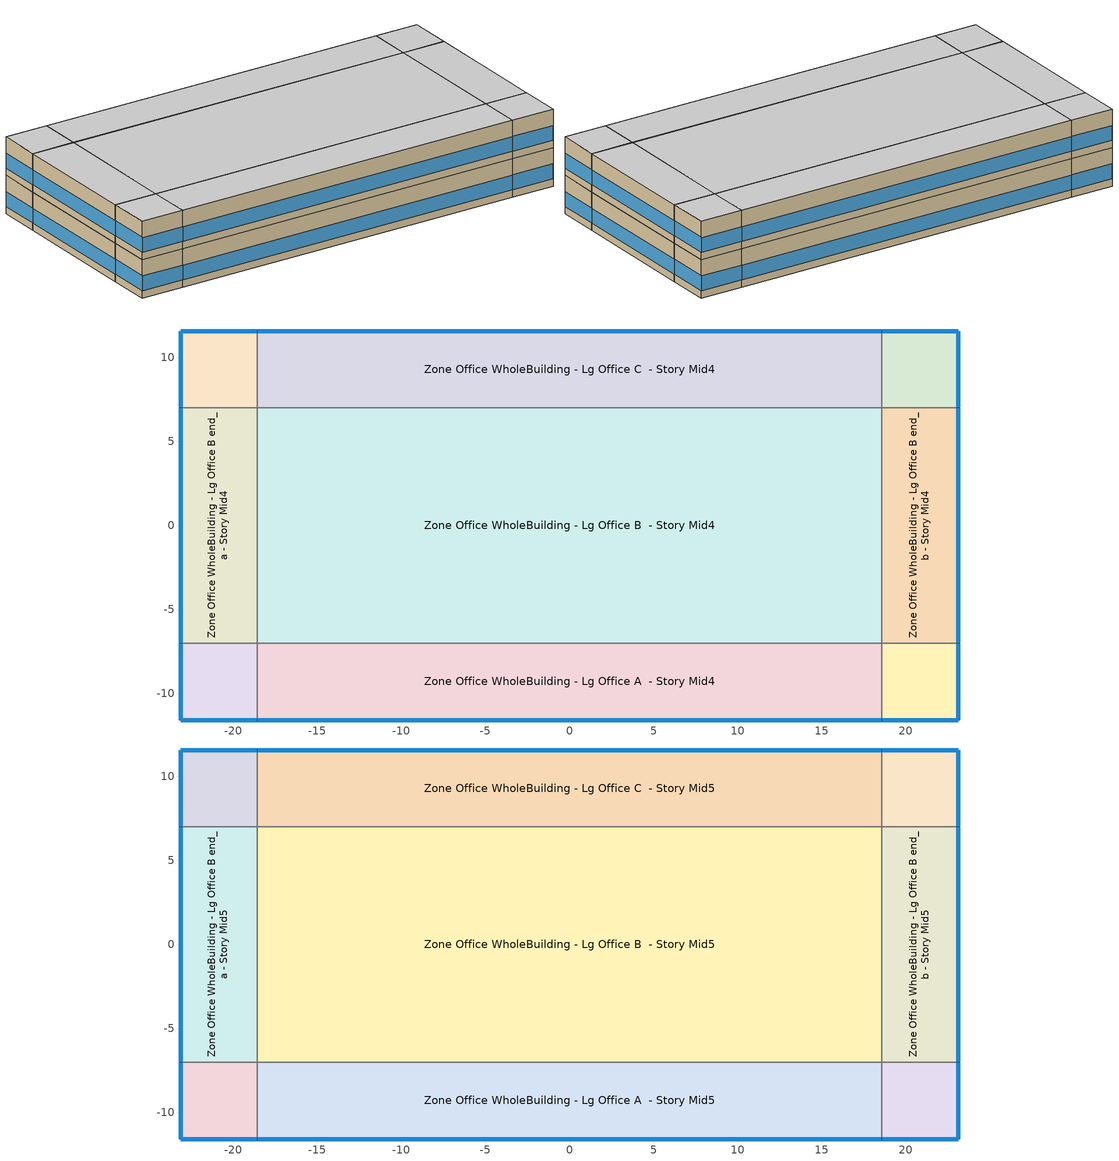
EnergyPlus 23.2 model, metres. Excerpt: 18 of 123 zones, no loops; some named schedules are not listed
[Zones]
Zone Office WholeBuilding - Lg Office A  - Story Mid4
 floor adiabatic (Typical Interior Floor): -18.58,-11.58 -18.58,-7 18.58,-7 18.58,-11.58 z15.85
 wall outside (Typical Insulated Steel Framed Exterior Wall R-4.44): -18.58,-11.58 18.58,-11.58 z15.85:19.81
 wall to Zone Office WholeBuilding - Lg Office A end_a - Story Mid4 (Typical Interior Wall): -18.58,-7 -18.58,-11.58 z15.85:19.81
 wall to Zone Office WholeBuilding - Lg Office B  - Story Mid4 (Typical Interior Wall): 18.58,-7 -18.58,-7 z15.85:19.81
 wall to Zone Office WholeBuilding - Lg Office A end_b - Story Mid4 (Typical Interior Wall): 18.58,-11.58 18.58,-7 z15.85:19.81
 window (Window U-1.01 SHGC 0.74): -18.55,-11.58 18.55,-11.58 z16.61:18.12
 ceiling adiabatic (Typical Interior Ceiling): 18.58,-11.58 18.58,-7 -18.58,-7 -18.58,-11.58 z19.81
Zone Office WholeBuilding - Lg Office A end_a - Story Mid4
 floor adiabatic (Typical Interior Floor): -23.15,-11.58 -23.15,-7 -18.58,-7 -18.58,-11.58 z15.85
 wall outside (Typical Insulated Steel Framed Exterior Wall R-4.44): -23.15,-7 -23.15,-11.58 -18.58,-11.58 z15.85:19.81
 wall to Zone Office WholeBuilding - Lg Office B end_a - Story Mid4 (Typical Interior Wall): -18.58,-7 -23.15,-7 z15.85:19.81
 window (Window U-1.01 SHGC 0.74): -23.15,-7.03 -23.15,-11.55 / -23.13,-11.58 -18.6,-11.58 z16.61:18.13
 ceiling adiabatic (Typical Interior Ceiling): -18.58,-11.58 -18.58,-7 -23.15,-7 -23.15,-11.58 z19.81
Zone Office WholeBuilding - Lg Office A end_b - Story Mid4
 floor adiabatic (Typical Interior Floor): 18.58,-11.58 18.58,-7 23.15,-7 23.15,-11.58 z15.85
 wall outside (Typical Insulated Steel Framed Exterior Wall R-4.44): 18.58,-11.58 23.15,-11.58 23.15,-7 z15.85:19.81
 wall to Zone Office WholeBuilding - Lg Office B end_b - Story Mid4 (Typical Interior Wall): 23.15,-7 18.58,-7 z15.85:19.81
 window (Window U-1.01 SHGC 0.74): 23.15,-11.55 23.15,-7.03 / 18.6,-11.58 23.13,-11.58 z16.61:18.13
 ceiling adiabatic (Typical Interior Ceiling): 23.15,-11.58 23.15,-7 18.58,-7 18.58,-11.58 z19.81
Zone Office WholeBuilding - Lg Office B  - Story Mid4
 floor adiabatic (Typical Interior Floor): -18.58,-7 -18.58,7 18.58,7 18.58,-7 z15.85
 wall to Zone Office WholeBuilding - Lg Office B end_a - Story Mid4 (Typical Interior Wall): -18.58,7 -18.58,-7 z15.85:19.81
 wall to Zone Office WholeBuilding - Lg Office C  - Story Mid4 (Typical Interior Wall): 18.58,7 -18.58,7 z15.85:19.81
 wall to Zone Office WholeBuilding - Lg Office B end_b - Story Mid4 (Typical Interior Wall): 18.58,-7 18.58,7 z15.85:19.81
 ceiling adiabatic (Typical Interior Ceiling): 18.58,-7 18.58,7 -18.58,7 -18.58,-7 z19.81
Zone Office WholeBuilding - Lg Office B end_a - Story Mid4
 floor adiabatic (Typical Interior Floor): -23.15,-7 -23.15,7 -18.58,7 -18.58,-7 z15.85
 wall outside (Typical Insulated Steel Framed Exterior Wall R-4.44): -23.15,7 -23.15,-7 z15.85:19.81
 wall to Zone Office WholeBuilding - Lg Office C end_a - Story Mid4 (Typical Interior Wall): -18.58,7 -23.15,7 z15.85:19.81
 window (Window U-1.01 SHGC 0.74): -23.15,6.98 -23.15,-6.98 z16.61:18.12
 ceiling adiabatic (Typical Interior Ceiling): -18.58,-7 -18.58,7 -23.15,7 -23.15,-7 z19.81
Zone Office WholeBuilding - Lg Office B end_b - Story Mid4
 floor adiabatic (Typical Interior Floor): 18.58,-7 18.58,7 23.15,7 23.15,-7 z15.85
 wall outside (Typical Insulated Steel Framed Exterior Wall R-4.44): 23.15,-7 23.15,7 z15.85:19.81
 wall to Zone Office WholeBuilding - Lg Office C end_b - Story Mid4 (Typical Interior Wall): 23.15,7 18.58,7 z15.85:19.81
 window (Window U-1.01 SHGC 0.74): 23.15,-6.98 23.15,6.98 z16.61:18.12
 ceiling adiabatic (Typical Interior Ceiling): 23.15,-7 23.15,7 18.58,7 18.58,-7 z19.81
Zone Office WholeBuilding - Lg Office C  - Story Mid4
 floor adiabatic (Typical Interior Floor): -18.58,7 -18.58,11.58 18.58,11.58 18.58,7 z15.85
 wall outside (Typical Insulated Steel Framed Exterior Wall R-4.44): 18.58,11.58 -18.58,11.58 z15.85:19.81
 wall to Zone Office WholeBuilding - Lg Office C end_a - Story Mid4 (Typical Interior Wall): -18.58,11.58 -18.58,7 z15.85:19.81
 wall to Zone Office WholeBuilding - Lg Office C end_b - Story Mid4 (Typical Interior Wall): 18.58,7 18.58,11.58 z15.85:19.81
 window (Window U-1.01 SHGC 0.74): 18.55,11.58 -18.55,11.58 z16.61:18.12
 ceiling adiabatic (Typical Interior Ceiling): 18.58,7 18.58,11.58 -18.58,11.58 -18.58,7 z19.81
Zone Office WholeBuilding - Lg Office C end_a - Story Mid4
 floor adiabatic (Typical Interior Floor): -23.15,7 -23.15,11.58 -18.58,11.58 -18.58,7 z15.85
 wall outside (Typical Insulated Steel Framed Exterior Wall R-4.44): -18.58,11.58 -23.15,11.58 -23.15,7 z15.85:19.81
 window (Window U-1.01 SHGC 0.74): -23.15,11.55 -23.15,7.03 / -18.6,11.58 -23.13,11.58 z16.61:18.13
 ceiling adiabatic (Typical Interior Ceiling): -18.58,7 -18.58,11.58 -23.15,11.58 -23.15,7 z19.81
Zone Office WholeBuilding - Lg Office C end_b - Story Mid4
 floor adiabatic (Typical Interior Floor): 18.58,7 18.58,11.58 23.15,11.58 23.15,7 z15.85
 wall outside (Typical Insulated Steel Framed Exterior Wall R-4.44): 23.15,7 23.15,11.58 18.58,11.58 z15.85:19.81
 window (Window U-1.01 SHGC 0.74): 23.13,11.58 18.6,11.58 / 23.15,7.03 23.15,11.55 z16.61:18.13
 ceiling adiabatic (Typical Interior Ceiling): 23.15,7 23.15,11.58 18.58,11.58 18.58,7 z19.81
Zone Office WholeBuilding - Lg Office A  - Story Mid5
 floor adiabatic (Typical Interior Floor): -18.58,-11.58 -18.58,-7 18.58,-7 18.58,-11.58 z19.81
 wall outside (Typical Insulated Steel Framed Exterior Wall R-4.44): -18.58,-11.58 18.58,-11.58 z19.81:23.77
 wall to Zone Office WholeBuilding - Lg Office A end_a - Story Mid5 (Typical Interior Wall): -18.58,-7 -18.58,-11.58 z19.81:23.77
 wall to Zone Office WholeBuilding - Lg Office B  - Story Mid5 (Typical Interior Wall): 18.58,-7 -18.58,-7 z19.81:23.77
 wall to Zone Office WholeBuilding - Lg Office A end_b - Story Mid5 (Typical Interior Wall): 18.58,-11.58 18.58,-7 z19.81:23.77
 window (Window U-1.01 SHGC 0.74): -18.55,-11.58 18.55,-11.58 z20.57:22.08
 ceiling adiabatic (Typical Interior Ceiling): 18.58,-11.58 18.58,-7 -18.58,-7 -18.58,-11.58 z23.77
Zone Office WholeBuilding - Lg Office A end_a - Story Mid5
 floor adiabatic (Typical Interior Floor): -23.15,-11.58 -23.15,-7 -18.58,-7 -18.58,-11.58 z19.81
 wall outside (Typical Insulated Steel Framed Exterior Wall R-4.44): -23.15,-7 -23.15,-11.58 -18.58,-11.58 z19.81:23.77
 wall to Zone Office WholeBuilding - Lg Office B end_a - Story Mid5 (Typical Interior Wall): -18.58,-7 -23.15,-7 z19.81:23.77
 window (Window U-1.01 SHGC 0.74): -23.15,-7.03 -23.15,-11.55 / -23.13,-11.58 -18.6,-11.58 z20.57:22.1
 ceiling adiabatic (Typical Interior Ceiling): -18.58,-11.58 -18.58,-7 -23.15,-7 -23.15,-11.58 z23.77
Zone Office WholeBuilding - Lg Office A end_b - Story Mid5
 floor adiabatic (Typical Interior Floor): 18.58,-11.58 18.58,-7 23.15,-7 23.15,-11.58 z19.81
 wall outside (Typical Insulated Steel Framed Exterior Wall R-4.44): 18.58,-11.58 23.15,-11.58 23.15,-7 z19.81:23.77
 wall to Zone Office WholeBuilding - Lg Office B end_b - Story Mid5 (Typical Interior Wall): 23.15,-7 18.58,-7 z19.81:23.77
 window (Window U-1.01 SHGC 0.74): 23.15,-11.55 23.15,-7.03 / 18.6,-11.58 23.13,-11.58 z20.57:22.1
 ceiling adiabatic (Typical Interior Ceiling): 23.15,-11.58 23.15,-7 18.58,-7 18.58,-11.58 z23.77
Zone Office WholeBuilding - Lg Office B  - Story Mid5
 floor adiabatic (Typical Interior Floor): -18.58,-7 -18.58,7 18.58,7 18.58,-7 z19.81
 wall to Zone Office WholeBuilding - Lg Office B end_a - Story Mid5 (Typical Interior Wall): -18.58,7 -18.58,-7 z19.81:23.77
 wall to Zone Office WholeBuilding - Lg Office C  - Story Mid5 (Typical Interior Wall): 18.58,7 -18.58,7 z19.81:23.77
 wall to Zone Office WholeBuilding - Lg Office B end_b - Story Mid5 (Typical Interior Wall): 18.58,-7 18.58,7 z19.81:23.77
 ceiling adiabatic (Typical Interior Ceiling): 18.58,-7 18.58,7 -18.58,7 -18.58,-7 z23.77
Zone Office WholeBuilding - Lg Office B end_a - Story Mid5
 floor adiabatic (Typical Interior Floor): -23.15,-7 -23.15,7 -18.58,7 -18.58,-7 z19.81
 wall outside (Typical Insulated Steel Framed Exterior Wall R-4.44): -23.15,7 -23.15,-7 z19.81:23.77
 wall to Zone Office WholeBuilding - Lg Office C end_a - Story Mid5 (Typical Interior Wall): -18.58,7 -23.15,7 z19.81:23.77
 window (Window U-1.01 SHGC 0.74): -23.15,6.98 -23.15,-6.98 z20.57:22.09
 ceiling adiabatic (Typical Interior Ceiling): -18.58,-7 -18.58,7 -23.15,7 -23.15,-7 z23.77
Zone Office WholeBuilding - Lg Office B end_b - Story Mid5
 floor adiabatic (Typical Interior Floor): 18.58,-7 18.58,7 23.15,7 23.15,-7 z19.81
 wall outside (Typical Insulated Steel Framed Exterior Wall R-4.44): 23.15,-7 23.15,7 z19.81:23.77
 wall to Zone Office WholeBuilding - Lg Office C end_b - Story Mid5 (Typical Interior Wall): 23.15,7 18.58,7 z19.81:23.77
 window (Window U-1.01 SHGC 0.74): 23.15,-6.98 23.15,6.98 z20.57:22.09
 ceiling adiabatic (Typical Interior Ceiling): 23.15,-7 23.15,7 18.58,7 18.58,-7 z23.77
Zone Office WholeBuilding - Lg Office C  - Story Mid5
 floor adiabatic (Typical Interior Floor): -18.58,7 -18.58,11.58 18.58,11.58 18.58,7 z19.81
 wall outside (Typical Insulated Steel Framed Exterior Wall R-4.44): 18.58,11.58 -18.58,11.58 z19.81:23.77
 wall to Zone Office WholeBuilding - Lg Office C end_a - Story Mid5 (Typical Interior Wall): -18.58,11.58 -18.58,7 z19.81:23.77
 wall to Zone Office WholeBuilding - Lg Office C end_b - Story Mid5 (Typical Interior Wall): 18.58,7 18.58,11.58 z19.81:23.77
 window (Window U-1.01 SHGC 0.74): 18.55,11.58 -18.55,11.58 z20.57:22.08
 ceiling adiabatic (Typical Interior Ceiling): 18.58,7 18.58,11.58 -18.58,11.58 -18.58,7 z23.77
Zone Office WholeBuilding - Lg Office C end_a - Story Mid5
 floor adiabatic (Typical Interior Floor): -23.15,7 -23.15,11.58 -18.58,11.58 -18.58,7 z19.81
 wall outside (Typical Insulated Steel Framed Exterior Wall R-4.44): -18.58,11.58 -23.15,11.58 -23.15,7 z19.81:23.77
 window (Window U-1.01 SHGC 0.74): -23.15,11.55 -23.15,7.03 / -18.6,11.58 -23.13,11.58 z20.57:22.1
 ceiling adiabatic (Typical Interior Ceiling): -18.58,7 -18.58,11.58 -23.15,11.58 -23.15,7 z23.77
Zone Office WholeBuilding - Lg Office C end_b - Story Mid5
 floor adiabatic (Typical Interior Floor): 18.58,7 18.58,11.58 23.15,11.58 23.15,7 z19.81
 wall outside (Typical Insulated Steel Framed Exterior Wall R-4.44): 23.15,7 23.15,11.58 18.58,11.58 z19.81:23.77
 window (Window U-1.01 SHGC 0.74): 23.13,11.58 18.6,11.58 / 23.15,7.03 23.15,11.55 z20.57:22.1
 ceiling adiabatic (Typical Interior Ceiling): 23.15,7 23.15,11.58 18.58,11.58 18.58,7 z23.77
[Building]
ComStock DOE Ref Pre-1980|LargeOffice: North Axis {deg}=270; Terrain=City
[Site:Location]
Maxwell Afb_AL_USA: Latitude {deg}=32.38; Longitude {deg}=-86.36; Time Zone {hr}=-6; Elevation {m}=52
[Site:GroundTemperature:FCfactorMethod]
January Ground Temperature {C}=16; February Ground Temperature {C}=11.9; March Ground Temperature {C}=7.7; April Ground Temperature {C}=4; May Ground Temperature {C}=7.9; June Ground Temperature {C}=13.8; July Ground Temperature {C}=17.2; August Ground Temperature {C}=20.8; September Ground Temperature {C}=24.8; October Ground Temperature {C}=26.1; November Ground Temperature {C}=26.5; December Ground Temperature {C}=22.5
[Site:WaterMainsTemperature]
Calculation Method=Correlation; Annual Average Outdoor Air Temperature {C}=18.7358; Maximum Difference In Monthly Average Outdoor Air Temperatures {deltaC}=20.53
[SizingPeriod:DesignDay] Month=7; Day of Month=21; Day Type=SummerDesignDay; Daily Dry-Bulb Temperature Range {deltaC}=10.3; Dry-Bulb Temperature Range Modifier Type=DefaultMultipliers; Barometric Pressure {Pa}=100702; Wind Speed {m/s}=3; Wind Direction {deg}=240; Rain Indicator=No; Snow Indicator=No; Daylight Saving Time Indicator=No; Solar Model Indicator=ASHRAETau; ASHRAE Clear Sky Optical Depth for Beam Irradiance (taub)=0.459; ASHRAE Clear Sky Optical Depth for Diffuse Irradiance (taud)=2.177; Begin Environment Reset Mode=FullResetAtBeginEnvironment
Name | Maximum Dry-Bulb Temperature {C} | Humidity Condition Type | Wetbulb or DewPoint at Maximum Dry-Bulb {C}
Maxwell Afb Ann Clg .4% Condns DB=>MWB 1 | 36.3 | Wetbulb | 24.8
Maxwell Afb Ann Clg .4% Condns WB=>MDB 1 | 32.9 | Wetbulb | 27
Maxwell Afb Ann Clg 1% Condns DB=>MWB 1 | 35.2 | Wetbulb | 24.8
Maxwell Afb Ann Clg 2% Condns DP=>MDB 1 | 28.6 | Dewpoint | 24.5
[Material] Thermal Absorptance=0.9; Solar Absorptance=0.7
Name | Roughness | Thickness {m} | Conductivity {W/m-K} | Density {kg/m3} | Specific Heat {J/kg-K} | Visible Absorptance
100mm Normalweight concrete floor | MediumRough | 0.1016 | 2.31045 | 2322 | 832.557 | 0.7
25mm Stucco | Smooth | 0.0254 | 0.72 | 1856 | 840 | 0.7
5/8 in. Gypsum Board | MediumSmooth | 0.0159 | 0.16 | 800 | 1090 | 0.7
G01 13mm gypsum board | Smooth | 0.0127 | 0.160031 | 800.001 | 1090.73 | 0.5
Std Wood 6inch 1 | MediumSmooth | 0.15 | 0.12 | 540 | 1210 | 0.7
[Material:NoMass] Roughness=Smooth; Thermal Absorptance=0.9; Solar Absorptance=0.7
Name | Thermal Resistance {m2-K/W} | Visible Absorptance
CP02 CARPET PAD | 0.21648 | 0.8
Typical Insulation R-2.27 | 0.39899 | 0.7
[WindowMaterial:SimpleGlazingSystem]
Simple Glazing Single - No LowE - Clear - Aluminum: U-Factor {W/m2-K}=5.73505; Solar Heat Gain Coefficient=0.744; Visible Transmittance=0.754
[Construction]
InteriorFurnishings 1: Std Wood 6inch 1
Typical Insulated Steel Framed Exterior Wall R-4.44: 25mm Stucco, 5/8 in. Gypsum Board, Typical Insulation R-2.27, 5/8 in. Gypsum Board
Typical Interior Ceiling: CP02 CARPET PAD, 100mm Normalweight concrete floor
Typical Interior Floor: 100mm Normalweight concrete floor, CP02 CARPET PAD
Typical Interior Wall: G01 13mm gypsum board, G01 13mm gypsum board
Window U-1.01 SHGC 0.74: Simple Glazing Single - No LowE - Clear - Aluminum
[Zone] Multiplier=1; Part of Total Floor Area=Yes
Zone Office WholeBuilding - Lg Office A  - Story Mid4; Zone Office WholeBuilding - Lg Office A  - Story Mid5; Zone Office WholeBuilding - Lg Office A end_a - Story Mid4; Zone Office WholeBuilding - Lg Office A end_a - Story Mid5; Zone Office WholeBuilding - Lg Office A end_b - Story Mid4; Zone Office WholeBuilding - Lg Office A end_b - Story Mid5; Zone Office WholeBuilding - Lg Office B  - Story Mid4; Zone Office WholeBuilding - Lg Office B  - Story Mid5; Zone Office WholeBuilding - Lg Office B end_a - Story Mid4; Zone Office WholeBuilding - Lg Office B end_a - Story Mid5; Zone Office WholeBuilding - Lg Office B end_b - Story Mid4; Zone Office WholeBuilding - Lg Office B end_b - Story Mid5; Zone Office WholeBuilding - Lg Office C  - Story Mid4; Zone Office WholeBuilding - Lg Office C  - Story Mid5; Zone Office WholeBuilding - Lg Office C end_a - Story Mid4; Zone Office WholeBuilding - Lg Office C end_a - Story Mid5; Zone Office WholeBuilding - Lg Office C end_b - Story Mid4; Zone Office WholeBuilding - Lg Office C end_b - Story Mid5
[Space] Space Type=Office WholeBuilding - Lg Office - ComStock DOE Ref Pre-1980
Name | Zone
Office WholeBuilding - Lg Office A  - Story Mid4 | Zone Office WholeBuilding - Lg Office A  - Story Mid4
Office WholeBuilding - Lg Office A  - Story Mid5 | Zone Office WholeBuilding - Lg Office A  - Story Mid5
Office WholeBuilding - Lg Office A end_a - Story Mid4 | Zone Office WholeBuilding - Lg Office A end_a - Story Mid4
Office WholeBuilding - Lg Office A end_a - Story Mid5 | Zone Office WholeBuilding - Lg Office A end_a - Story Mid5
Office WholeBuilding - Lg Office A end_b - Story Mid4 | Zone Office WholeBuilding - Lg Office A end_b - Story Mid4
Office WholeBuilding - Lg Office A end_b - Story Mid5 | Zone Office WholeBuilding - Lg Office A end_b - Story Mid5
Office WholeBuilding - Lg Office B  - Story Mid4 | Zone Office WholeBuilding - Lg Office B  - Story Mid4
Office WholeBuilding - Lg Office B  - Story Mid5 | Zone Office WholeBuilding - Lg Office B  - Story Mid5
Office WholeBuilding - Lg Office B end_a - Story Mid4 | Zone Office WholeBuilding - Lg Office B end_a - Story Mid4
Office WholeBuilding - Lg Office B end_a - Story Mid5 | Zone Office WholeBuilding - Lg Office B end_a - Story Mid5
Office WholeBuilding - Lg Office B end_b - Story Mid4 | Zone Office WholeBuilding - Lg Office B end_b - Story Mid4
Office WholeBuilding - Lg Office B end_b - Story Mid5 | Zone Office WholeBuilding - Lg Office B end_b - Story Mid5
Office WholeBuilding - Lg Office C  - Story Mid4 | Zone Office WholeBuilding - Lg Office C  - Story Mid4
Office WholeBuilding - Lg Office C  - Story Mid5 | Zone Office WholeBuilding - Lg Office C  - Story Mid5
Office WholeBuilding - Lg Office C end_a - Story Mid4 | Zone Office WholeBuilding - Lg Office C end_a - Story Mid4
Office WholeBuilding - Lg Office C end_a - Story Mid5 | Zone Office WholeBuilding - Lg Office C end_a - Story Mid5
Office WholeBuilding - Lg Office C end_b - Story Mid4 | Zone Office WholeBuilding - Lg Office C end_b - Story Mid4
Office WholeBuilding - Lg Office C end_b - Story Mid5 | Zone Office WholeBuilding - Lg Office C end_b - Story Mid5
[SpaceList]
Office WholeBuilding - Lg Office - ComStock DOE Ref Pre-1980: Office WholeBuilding - Lg Office B  - Story Mid10, Office WholeBuilding - Lg Office B  - Story Ground, Office WholeBuilding - Lg Office A end_a - Story Mid, Office WholeBuilding - Lg Office A  - Story Mid, Office WholeBuilding - Lg Office B  - Story Mid, Office WholeBuilding - Lg Office C  - Story Mid, Office WholeBuilding - Lg Office A end_b - Story Mid, Office WholeBuilding - Lg Office B end_a - Story Mid2, Office WholeBuilding - Lg Office C end_a - Story Mid2, Office WholeBuilding - Lg Office A end_b - Story Mid8, Office WholeBuilding - Lg Office A end_a - Story Mid3, Office WholeBuilding - Lg Office B end_a - Story Mid3, Office WholeBuilding - Lg Office C end_a - Story Mid3, Office WholeBuilding - Lg Office A end_b - Story Top, Office WholeBuilding - Lg Office A end_b - Story Mid3, Office WholeBuilding - Lg Office B end_b - Story Mid3, Office WholeBuilding - Lg Office A  - Story Mid2, Office WholeBuilding - Lg Office C end_b - Story Mid3, Office WholeBuilding - Lg Office A end_a - Story Mid4, Office WholeBuilding - Lg Office B end_a - Story Mid4, Office WholeBuilding - Lg Office A  - Story Mid4, Office WholeBuilding - Lg Office B  - Story Mid4, Office WholeBuilding - Lg Office C  - Story Mid4, Office WholeBuilding - Lg Office B end_a - Story Ground, Office WholeBuilding - Lg Office B end_b - Story Mid2, Office WholeBuilding - Lg Office A end_a - Story Mid8, Office WholeBuilding - Lg Office A end_b - Story Mid4, Office WholeBuilding - Lg Office B end_b - Story Mid4, Office WholeBuilding - Lg Office C end_a - Story Ground, Office WholeBuilding - Lg Office C end_b - Story Mid4, Office WholeBuilding - Lg Office C end_a - Story Mid5, Office WholeBuilding - Lg Office C  - Story Mid5, Office WholeBuilding - Lg Office A  - Story Mid3, Office WholeBuilding - Lg Office A end_b - Story Mid5, Office WholeBuilding - Lg Office B end_b - Story Mid5, Office WholeBuilding - Lg Office A end_a - Story Ground, Office WholeBuilding - Lg Office C  - Story Mid2, Office WholeBuilding - Lg Office C  - Story Mid10, Office WholeBuilding - Lg Office B end_a - Story Mid, Office WholeBuilding - Lg Office C end_a - Story Mid10, Office WholeBuilding - Lg Office B  - Story Mid9, Office WholeBuilding - Lg Office B end_b - Story Mid10, Office WholeBuilding - Lg Office A end_b - Story Mid10, Office WholeBuilding - Lg Office B end_b - Story Mid9, Office WholeBuilding - Lg Office C end_a - Story Mid11, Office WholeBuilding - Lg Office C end_b - Story Top, Office WholeBuilding - Lg Office B end_b - Story Top, Office WholeBuilding - Lg Office A end_a - Story Mid7, Office WholeBuilding - Lg Office A end_a - Story Mid6, Office WholeBuilding - Lg Office A  - Story Mid5, Office WholeBuilding - Lg Office B  - Story Mid6, Office WholeBuilding - Lg Office C end_b - Story Mid11, Office WholeBuilding - Lg Office B  - Story Top, Office WholeBuilding - Lg Office A end_a - Story Mid10, Office WholeBuilding - Lg Office C end_b - Story Mid, Office WholeBuilding - Lg Office C  - Story Top, Office WholeBuilding - Lg Office A end_a - Story Mid11, Office WholeBuilding - Lg Office B  - Story Mid3, Office WholeBuilding - Lg Office C end_a - Story Top, Office WholeBuilding - Lg Office C end_b - Story Mid2, Office WholeBuilding - Lg Office A end_b - Story Mid6, Office WholeBuilding - Lg Office C end_b - Story Mid6, Office WholeBuilding - Lg Office A  - Story Mid10, Office WholeBuilding - Lg Office A  - Story Top, Office WholeBuilding - Lg Office A  - Story Mid6, Office WholeBuilding - Lg Office C end_a - Story Mid4, Office WholeBuilding - Lg Office C  - Story Mid11, Office WholeBuilding - Lg Office A  - Story Mid11, Office WholeBuilding - Lg Office B end_b - Story Mid, Office WholeBuilding - Lg Office A end_b - Story Mid9, Office WholeBuilding - Lg Office B end_a - Story Mid10, Office WholeBuilding - Lg Office C  - Story Mid9, Office WholeBuilding - Lg Office C end_b - Story Mid9, Office WholeBuilding - Lg Office C  - Story Mid3, Office WholeBuilding - Lg Office B  - Story Mid5, Office WholeBuilding - Lg Office C  - Story Mid7, Office WholeBuilding - Lg Office A end_a - Story Mid9, Office WholeBuilding - Lg Office B end_a - Story Mid11, Office WholeBuilding - Lg Office B end_a - Story Top, Office WholeBuilding - Lg Office A end_b - Story Mid11, Office WholeBuilding - Lg Office A  - Story Mid9, Office WholeBuilding - Lg Office B end_a - Story Mid5, Office WholeBuilding - Lg Office B end_a - Story Mid8, Office WholeBuilding - Lg Office C end_b - Story Mid8, Office WholeBuilding - Lg Office B  - Story Mid11, Office WholeBuilding - Lg Office C end_a - Story Mid9, Office WholeBuilding - Lg Office A  - Story Ground, Office WholeBuilding - Lg Office C end_a - Story Mid6, Office WholeBuilding - Lg Office C end_a - Story Mid, Office WholeBuilding - Lg Office A end_b - Story Mid2, Office WholeBuilding - Lg Office B end_a - Story Mid6, Office WholeBuilding - Lg Office B  - Story Mid7, Office WholeBuilding - Lg Office B end_a - Story Mid9, Office WholeBuilding - Lg Office B end_b - Story Mid8, Office WholeBuilding - Lg Office A end_a - Story Mid5, Office WholeBuilding - Lg Office B end_b - Story Mid7, Office WholeBuilding - Lg Office A end_a - Story Top, Office WholeBuilding - Lg Office A  - Story Mid7, Office WholeBuilding - Lg Office A end_a - Story Mid2, Office WholeBuilding - Lg Office B  - Story Mid2, Office WholeBuilding - Lg Office C  - Story Mid8, Office WholeBuilding - Lg Office C end_b - Story Mid10, Office WholeBuilding - Lg Office C end_a - Story Mid7, Office WholeBuilding - Lg Office B end_b - Story Mid11, Office WholeBuilding - Lg Office B  - Story Mid8, Office WholeBuilding - Lg Office A  - Story Mid8, Office WholeBuilding - Lg Office C end_a - Story Mid8, Office WholeBuilding - Lg Office C  - Story Ground, Office WholeBuilding - Lg Office C end_b - Story Mid7, Office WholeBuilding - Lg Office A end_b - Story Mid7, Office WholeBuilding - Lg Office B end_a - Story Mid7, Office WholeBuilding - Lg Office C  - Story Mid6, Office WholeBuilding - Lg Office B end_b - Story Mid6, Office WholeBuilding - Lg Office C end_b - Story Mid5
[Lights] Zone or ZoneList or Space or SpaceList=Office WholeBuilding - Lg Office - ComStock DOE Ref Pre-1980; Schedule=Office BLDG_LIGHT_EndUseData BPR Adjusted; Design Level Calculation Method=Watts/Area; Return Air Fraction=0; Fraction Visible=0.2; Fraction Replaceable=1
Name | Watts per Zone Floor Area {W/m2} | Fraction Radiant
Office WholeBuilding - Lg Office - ComStock DOE Ref Pre-1980 General Lighting | 5.0993 | 0.31
Office WholeBuilding - Lg Office - ComStock DOE Ref Pre-1980 Wall Wash Lighting | 3.64317 | 0.125
[ElectricEquipment]
Office WholeBuilding - Lg Office Elec Equip: Zone or ZoneList or Space or SpaceList=Office WholeBuilding - Lg Office - ComStock DOE Ref Pre-1980; Schedule=Office BLDG_EQUIP_EndUseData BPR Adjusted; Design Level Calculation Method=Watts/Area; Watts per Zone Floor Area {W/m2}=8.07293; Fraction Latent=0; Fraction Radiant=0.5; Fraction Lost=0
[InternalMass] Construction=InteriorFurnishings 1
Name | Zone or ZoneList | Space or SpaceList | Surface Area {m2}
Office WholeBuilding - Lg Office A  - Story Mid4 Mass | Zone Office WholeBuilding - Lg Office A  - Story Mid4 | Office WholeBuilding - Lg Office A  - Story Mid4 | 339.777
Office WholeBuilding - Lg Office A  - Story Mid5 Mass | Zone Office WholeBuilding - Lg Office A  - Story Mid5 | Office WholeBuilding - Lg Office A  - Story Mid5 | 339.777
Office WholeBuilding - Lg Office A end_a - Story Mid4 Mass | Zone Office WholeBuilding - Lg Office A end_a - Story Mid4 | Office WholeBuilding - Lg Office A end_a - Story Mid4 | 41.8064
Office WholeBuilding - Lg Office A end_a - Story Mid5 Mass | Zone Office WholeBuilding - Lg Office A end_a - Story Mid5 | Office WholeBuilding - Lg Office A end_a - Story Mid5 | 41.8064
Office WholeBuilding - Lg Office A end_b - Story Mid4 Mass | Zone Office WholeBuilding - Lg Office A end_b - Story Mid4 | Office WholeBuilding - Lg Office A end_b - Story Mid4 | 41.8064
Office WholeBuilding - Lg Office A end_b - Story Mid5 Mass | Zone Office WholeBuilding - Lg Office A end_b - Story Mid5 | Office WholeBuilding - Lg Office A end_b - Story Mid5 | 41.8064
Office WholeBuilding - Lg Office B  - Story Mid4 Mass | Zone Office WholeBuilding - Lg Office B  - Story Mid4 | Office WholeBuilding - Lg Office B  - Story Mid4 | 1040.97
Office WholeBuilding - Lg Office B  - Story Mid5 Mass | Zone Office WholeBuilding - Lg Office B  - Story Mid5 | Office WholeBuilding - Lg Office B  - Story Mid5 | 1040.97
Office WholeBuilding - Lg Office B end_a - Story Mid4 Mass | Zone Office WholeBuilding - Lg Office B end_a - Story Mid4 | Office WholeBuilding - Lg Office B end_a - Story Mid4 | 128.082
Office WholeBuilding - Lg Office B end_a - Story Mid5 Mass | Zone Office WholeBuilding - Lg Office B end_a - Story Mid5 | Office WholeBuilding - Lg Office B end_a - Story Mid5 | 128.082
Office WholeBuilding - Lg Office B end_b - Story Mid4 Mass | Zone Office WholeBuilding - Lg Office B end_b - Story Mid4 | Office WholeBuilding - Lg Office B end_b - Story Mid4 | 128.082
Office WholeBuilding - Lg Office B end_b - Story Mid5 Mass | Zone Office WholeBuilding - Lg Office B end_b - Story Mid5 | Office WholeBuilding - Lg Office B end_b - Story Mid5 | 128.082
Office WholeBuilding - Lg Office C  - Story Mid4 Mass | Zone Office WholeBuilding - Lg Office C  - Story Mid4 | Office WholeBuilding - Lg Office C  - Story Mid4 | 339.777
Office WholeBuilding - Lg Office C  - Story Mid5 Mass | Zone Office WholeBuilding - Lg Office C  - Story Mid5 | Office WholeBuilding - Lg Office C  - Story Mid5 | 339.777
Office WholeBuilding - Lg Office C end_a - Story Mid4 Mass | Zone Office WholeBuilding - Lg Office C end_a - Story Mid4 | Office WholeBuilding - Lg Office C end_a - Story Mid4 | 41.8064
Office WholeBuilding - Lg Office C end_a - Story Mid5 Mass | Zone Office WholeBuilding - Lg Office C end_a - Story Mid5 | Office WholeBuilding - Lg Office C end_a - Story Mid5 | 41.8064
Office WholeBuilding - Lg Office C end_b - Story Mid4 Mass | Zone Office WholeBuilding - Lg Office C end_b - Story Mid4 | Office WholeBuilding - Lg Office C end_b - Story Mid4 | 41.8064
Office WholeBuilding - Lg Office C end_b - Story Mid5 Mass | Zone Office WholeBuilding - Lg Office C end_b - Story Mid5 | Office WholeBuilding - Lg Office C end_b - Story Mid5 | 41.8064
[ZoneInfiltration:DesignFlowRate] Design Flow Rate Calculation Method=Flow/ExteriorArea; Flow Rate per Exterior Surface Area {m3/s-m2}=0.000619923; Velocity Term Coefficient=0
Name | Zone or ZoneList or Space or SpaceList | Schedule | Constant Term Coefficient | Temperature Term Coefficient | Velocity Squared Term Coefficient
Office WholeBuilding - Lg Office A  - Story Mid4 HVAC Off Infiltration | Office WholeBuilding - Lg Office A  - Story Mid4 | Infiltration HVAC Off Schedule | 0 | 0.0173 | 0.0398
Office WholeBuilding - Lg Office A  - Story Mid4 HVAC On Infiltration | Office WholeBuilding - Lg Office A  - Story Mid4 | Infiltration HVAC On Schedule | -0.0451 | 0.0046 | 0.0327
Office WholeBuilding - Lg Office A  - Story Mid5 HVAC Off Infiltration | Office WholeBuilding - Lg Office A  - Story Mid5 | Infiltration HVAC Off Schedule | 0 | 0.0173 | 0.0398
Office WholeBuilding - Lg Office A  - Story Mid5 HVAC On Infiltration | Office WholeBuilding - Lg Office A  - Story Mid5 | Infiltration HVAC On Schedule | -0.0451 | 0.0046 | 0.0327
Office WholeBuilding - Lg Office A end_a - Story Mid4 HVAC Off Infiltration | Office WholeBuilding - Lg Office A end_a - Story Mid4 | Infiltration HVAC Off Schedule | 0 | 0.0173 | 0.0398
Office WholeBuilding - Lg Office A end_a - Story Mid4 HVAC On Infiltration | Office WholeBuilding - Lg Office A end_a - Story Mid4 | Infiltration HVAC On Schedule | -0.0451 | 0.0046 | 0.0327
Office WholeBuilding - Lg Office A end_a - Story Mid5 HVAC Off Infiltration | Office WholeBuilding - Lg Office A end_a - Story Mid5 | Infiltration HVAC Off Schedule | 0 | 0.0173 | 0.0398
Office WholeBuilding - Lg Office A end_a - Story Mid5 HVAC On Infiltration | Office WholeBuilding - Lg Office A end_a - Story Mid5 | Infiltration HVAC On Schedule | -0.0451 | 0.0046 | 0.0327
Office WholeBuilding - Lg Office A end_b - Story Mid4 HVAC Off Infiltration | Office WholeBuilding - Lg Office A end_b - Story Mid4 | Infiltration HVAC Off Schedule | 0 | 0.0173 | 0.0398
Office WholeBuilding - Lg Office A end_b - Story Mid4 HVAC On Infiltration | Office WholeBuilding - Lg Office A end_b - Story Mid4 | Infiltration HVAC On Schedule | -0.0451 | 0.0046 | 0.0327
Office WholeBuilding - Lg Office A end_b - Story Mid5 HVAC Off Infiltration | Office WholeBuilding - Lg Office A end_b - Story Mid5 | Infiltration HVAC Off Schedule | 0 | 0.0173 | 0.0398
Office WholeBuilding - Lg Office A end_b - Story Mid5 HVAC On Infiltration | Office WholeBuilding - Lg Office A end_b - Story Mid5 | Infiltration HVAC On Schedule | -0.0451 | 0.0046 | 0.0327
Office WholeBuilding - Lg Office B end_a - Story Mid4 HVAC Off Infiltration | Office WholeBuilding - Lg Office B end_a - Story Mid4 | Infiltration HVAC Off Schedule | 0 | 0.0173 | 0.0398
Office WholeBuilding - Lg Office B end_a - Story Mid4 HVAC On Infiltration | Office WholeBuilding - Lg Office B end_a - Story Mid4 | Infiltration HVAC On Schedule | -0.0451 | 0.0046 | 0.0327
Office WholeBuilding - Lg Office B end_a - Story Mid5 HVAC Off Infiltration | Office WholeBuilding - Lg Office B end_a - Story Mid5 | Infiltration HVAC Off Schedule | 0 | 0.0173 | 0.0398
Office WholeBuilding - Lg Office B end_a - Story Mid5 HVAC On Infiltration | Office WholeBuilding - Lg Office B end_a - Story Mid5 | Infiltration HVAC On Schedule | -0.0451 | 0.0046 | 0.0327
Office WholeBuilding - Lg Office B end_b - Story Mid4 HVAC Off Infiltration | Office WholeBuilding - Lg Office B end_b - Story Mid4 | Infiltration HVAC Off Schedule | 0 | 0.0173 | 0.0398
Office WholeBuilding - Lg Office B end_b - Story Mid4 HVAC On Infiltration | Office WholeBuilding - Lg Office B end_b - Story Mid4 | Infiltration HVAC On Schedule | -0.0451 | 0.0046 | 0.0327
Office WholeBuilding - Lg Office B end_b - Story Mid5 HVAC Off Infiltration | Office WholeBuilding - Lg Office B end_b - Story Mid5 | Infiltration HVAC Off Schedule | 0 | 0.0173 | 0.0398
Office WholeBuilding - Lg Office B end_b - Story Mid5 HVAC On Infiltration | Office WholeBuilding - Lg Office B end_b - Story Mid5 | Infiltration HVAC On Schedule | -0.0451 | 0.0046 | 0.0327
Office WholeBuilding - Lg Office C  - Story Mid4 HVAC Off Infiltration | Office WholeBuilding - Lg Office C  - Story Mid4 | Infiltration HVAC Off Schedule | 0 | 0.0173 | 0.0398
Office WholeBuilding - Lg Office C  - Story Mid4 HVAC On Infiltration | Office WholeBuilding - Lg Office C  - Story Mid4 | Infiltration HVAC On Schedule | -0.0451 | 0.0046 | 0.0327
Office WholeBuilding - Lg Office C  - Story Mid5 HVAC Off Infiltration | Office WholeBuilding - Lg Office C  - Story Mid5 | Infiltration HVAC Off Schedule | 0 | 0.0173 | 0.0398
Office WholeBuilding - Lg Office C  - Story Mid5 HVAC On Infiltration | Office WholeBuilding - Lg Office C  - Story Mid5 | Infiltration HVAC On Schedule | -0.0451 | 0.0046 | 0.0327
Office WholeBuilding - Lg Office C end_a - Story Mid4 HVAC Off Infiltration | Office WholeBuilding - Lg Office C end_a - Story Mid4 | Infiltration HVAC Off Schedule | 0 | 0.0173 | 0.0398
Office WholeBuilding - Lg Office C end_a - Story Mid4 HVAC On Infiltration | Office WholeBuilding - Lg Office C end_a - Story Mid4 | Infiltration HVAC On Schedule | -0.0451 | 0.0046 | 0.0327
Office WholeBuilding - Lg Office C end_a - Story Mid5 HVAC Off Infiltration | Office WholeBuilding - Lg Office C end_a - Story Mid5 | Infiltration HVAC Off Schedule | 0 | 0.0173 | 0.0398
Office WholeBuilding - Lg Office C end_a - Story Mid5 HVAC On Infiltration | Office WholeBuilding - Lg Office C end_a - Story Mid5 | Infiltration HVAC On Schedule | -0.0451 | 0.0046 | 0.0327
Office WholeBuilding - Lg Office C end_b - Story Mid4 HVAC Off Infiltration | Office WholeBuilding - Lg Office C end_b - Story Mid4 | Infiltration HVAC Off Schedule | 0 | 0.0173 | 0.0398
Office WholeBuilding - Lg Office C end_b - Story Mid4 HVAC On Infiltration | Office WholeBuilding - Lg Office C end_b - Story Mid4 | Infiltration HVAC On Schedule | -0.0451 | 0.0046 | 0.0327
Office WholeBuilding - Lg Office C end_b - Story Mid5 HVAC Off Infiltration | Office WholeBuilding - Lg Office C end_b - Story Mid5 | Infiltration HVAC Off Schedule | 0 | 0.0173 | 0.0398
Office WholeBuilding - Lg Office C end_b - Story Mid5 HVAC On Infiltration | Office WholeBuilding - Lg Office C end_b - Story Mid5 | Infiltration HVAC On Schedule | -0.0451 | 0.0046 | 0.0327
[People]
Office WholeBuilding - Lg Office People: Zone or ZoneList or Space or SpaceList=Office WholeBuilding - Lg Office - ComStock DOE Ref Pre-1980; Number of People Schedule=Large Office Bldg Occ; Number of People Calculation Method=People/Area; People per Floor Area {person/m2}=0.0538196; Fraction Radiant=0.3; Activity Level Schedule=Large Office Activity; Work Efficiency Schedule=Work Efficiency Schedule; Clothing Insulation Schedule=Clothing Schedule; Air Velocity Schedule=Air Velocity Schedule
[Exterior:Lights] Schedule=Always On Discrete; Control Option=AstronomicalClock
Name | Design Level {W}
Building Facades | 1481.13
Main Entries | 276.923
Other Doors | 346.154
Parking Areas and Drives | 12089.1
[Schedule:Day:Interval]
Large Office Bldg Occ Default: Average, 02:15, 0, 02:30, 0.025, 02:45, 0.05, 03:00, 0.075, 03:15, 0.1, 03:30, 0.125, 03:45, 0.15, 04:00, 0.175, 04:15, 0.2, 04:30, 0.3875, 04:45, 0.575, 05:00, 0.7625, 05:15, 0.95, 08:45, 0.95, 09:00, 0.8375, 09:15, 0.725, 09:30, 0.6125, 09:45, 0.5, 10:00, 0.6125, 10:15, 0.725, 10:30, 0.8375, 10:45, 0.95, 13:45, 0.95, 14:00, 0.908333, 14:15, 0.866667, 14:30, 0.825, 14:45, 0.783333, 15:00, 0.741667, 15:15, 0.7, 15:30, 0.625, 15:45, 0.55, 16:00, 0.475, 16:15, 0.4, 16:45, 0.4, 17:00, 0.3625, 17:15, 0.325, 17:30, 0.2875, 17:45, 0.25, 18:00, 0.2125, 18:15, 0.175, 18:30, 0.1375, 18:45, 0.1, 19:00, 0.09375, 19:15, 0.0875, 19:30, 0.08125, 19:45, 0.075, 20:00, 0.06875, 20:15, 0.0625, 20:30, 0.05625, 20:45, 0.05, 21:00, 0.04375, 21:15, 0.0375, 21:30, 0.03125, 21:45, 0.025, 22:00, 0.01875, 22:15, 0.0125, 22:30, 0.00625, 22:45, 0, 24:00, 0
Large Office Bldg Occ Sat Day: Average, 00:15, 0.00833333, 00:30, 0, 01:45, 0, 02:00, 0.0125, 02:15, 0.025, 02:30, 0.0375, 02:45, 0.05, 03:00, 0.0625, 03:15, 0.075, 03:30, 0.0875, 03:45, 0.1, 04:00, 0.15, 04:15, 0.2, 04:30, 0.25, 04:45, 0.3, 05:00, 0.35, 05:15, 0.4, 05:30, 0.45, 05:45, 0.5, 13:52, 0.5, 14:07, 0.486885, 14:22, 0.47377, 14:37, 0.460656, 14:52, 0.447541, 15:07, 0.434426, 15:22, 0.421311, 15:37, 0.408197, 15:52, 0.395082, 16:07, 0.381967, 16:22, 0.368852, 16:37, 0.355738, 16:52, 0.342623, 17:07, 0.329508, 17:22, 0.316393, 17:37, 0.303279, 17:52, 0.290164, 18:07, 0.277049, 18:22, 0.263934, 18:37, 0.25082, 18:52, 0.237705, 19:07, 0.22459, 19:22, 0.211475, 19:37, 0.198361, 19:52, 0.185246, 20:07, 0.172131, 20:22, 0.159016, 20:37, 0.145902, 20:52, 0.132787, 21:07, 0.119672, 21:22, 0.106557, 21:30, 0.1, 21:45, 0.0916667, 22:00, 0.0833333, 22:15, 0.075, 22:30, 0.0666667, 22:45, 0.0583333, 23:00, 0.05, 23:15, 0.0416667, 23:30, 0.0333333, 23:45, 0.025, 24:00, 0.0166667
Large Office Bldg Occ WntrDsn|Sun Day: Average, 04:45, 0, 24:00, 0
Large Office Bldg Occ Summer Design Day: No, 06:00, 0, 22:00, 1, 24:00, 0.05
Large Office Bldg Occ Winter Design Day; Work Efficiency Schedule Default; Office BLDG_EQUIP_EndUseData Winter Design Day 1: No, 24:00, 0
Large Office Activity Default; autogen Large Office Activity 0_day_sch; autogen Large Office Activity 1_day_sch: Average, 24:00, 120
Large Office Activity Summer Design Day; Large Office Activity Winter Design Day: No, 24:00, 120
Clothing Schedule Default Winter Clothes; Office BLDG_EQUIP_EndUseData Summer Design Day 1: No, 24:00, 1
Air Velocity Schedule Default: No, 24:00, 0.2
Office BLDG_EQUIP_EndUseData Default 1: No, 00:15, 0.147174, 00:30, 0.08867, 00:45, 0.0888985, 01:00, 0.0891271, 01:15, 0.0893556, 01:30, 0.0895841, 01:45, 0.0898127, 02:00, 0.0900412, 02:15, 0.0902697, 02:30, 0.0904982, 02:45, 0.0907268, 03:00, 0.0909553, 03:15, 0.0911838, 03:30, 0.125121, 03:45, 0.159058, 04:00, 0.192994, 04:15, 0.226931, 04:30, 0.276751, 04:45, 0.326571, 05:00, 0.37639, 05:15, 0.42621, 05:30, 0.480829, 05:45, 0.535448, 06:00, 0.590067, 06:15, 0.644686, 06:30, 0.69302, 06:45, 0.741354, 07:00, 0.789689, 07:15, 0.838023, 07:30, 0.846136, 07:45, 0.854249, 08:00, 0.862361, 08:15, 0.870474, 08:30, 0.878587, 08:45, 0.8867, 09:00, 0.883958, 09:15, 0.881215, 09:30, 0.878473, 09:45, 0.875731, 10:00, 0.840765, 10:15, 0.8058, 10:30, 0.770835, 10:45, 0.73587, 11:00, 0.713016, 11:15, 0.690163, 11:30, 0.66731, 11:45, 0.644457, 12:00, 0.618519, 12:15, 0.592581, 12:30, 0.566642, 12:45, 0.540704, 13:00, 0.503511, 13:15, 0.466317, 13:30, 0.429124, 13:45, 0.391931, 14:00, 0.367021, 14:15, 0.342111, 14:30, 0.317201, 14:45, 0.292291, 15:00, 0.267381, 15:15, 0.242471, 15:30, 0.220304, 15:45, 0.198136, 16:00, 0.175969, 16:15, 0.153801, 16:30, 0.158429, 16:45, 0.163057, 17:00, 0.167685, 17:15, 0.172312, 17:30, 0.194366, 17:45, 0.216419, 18:00, 0.238472, 18:15, 0.260525, 18:30, 0.286578, 18:45, 0.31263, 19:00, 0.338683, 19:15, 0.364735, 19:30, 0.373362, 19:45, 0.381989, 20:00, 0.390616, 20:15, 0.399244, 20:30, 0.368158, 20:45, 0.337072, 21:00, 0.305986, 21:15, 0.2749, 21:30, 0.229599, 21:45, 0.184299, 22:00, 0.138998, 22:15, 0.0936977, 22:30, 0.117065, 22:45, 0.140432, 23:00, 0.1638, 23:15, 0.187167, 23:30, 0.176483, 23:45, 0.166713, 24:00, 0.156944
Office BLDG_EQUIP_EndUseData Sat Day: Average, 00:15, 0.274446, 00:30, 0.295015, 00:45, 0.323329, 01:00, 0.351643, 01:15, 0.379956, 01:30, 0.40827, 01:45, 0.438219, 02:00, 0.468168, 02:15, 0.498117, 02:30, 0.528066, 02:45, 0.551475, 03:00, 0.574883, 03:15, 0.598292, 03:30, 0.6217, 03:45, 0.329783, 04:00, 0.321349, 04:15, 0.312915, 04:30, 0.280385, 04:45, 0.247854, 05:00, 0.215323, 05:15, 0.182792, 05:30, 0.146217, 05:45, 0.109641, 06:00, 0.0730652, 06:15, 0.0364896, 06:30, 0.0348678, 06:45, 0.0332461, 07:00, 0.0316243, 07:15, 0.0300026, 07:30, 0.0283808, 07:45, 0.026759, 08:00, 0.0251373, 08:15, 0.0235155, 08:30, 0.0218938, 08:45, 0.020272, 09:00, 0.0186502, 09:15, 0.0170285, 09:30, 0.0154067, 09:45, 0.013785, 10:00, 0.0121632, 10:15, 0.0105414, 10:30, 0.00891968, 10:45, 0.00729792, 11:00, 0.00567616, 11:15, 0.0040544, 11:30, 0.00243264, 11:45, 0.00081088, 11:52, 0, 12:00, 0.374707, 12:07, 0.00740119, 12:15, 0.37451, 12:22, 0.0148024, 12:30, 0.374312, 12:37, 0.0222036, 12:45, 0.374115, 12:52, 0.0296048, 13:00, 0.373918, 13:07, 0.0409647, 13:15, 0.373721, 13:22, 0.0523247, 13:30, 0.373523, 13:37, 0.0636847, 13:45, 0.373326, 13:52, 0.0750446, 14:00, 0.373129, 14:07, 0.0766664, 14:15, 0.372932, 14:22, 0.0782881, 14:30, 0.372735, 14:37, 0.0799099, 14:45, 0.372537, 14:52, 0.0815317, 15:00, 0.37234, 15:07, 0.0831534, 15:15, 0.372143, 15:22, 0.0847752, 15:30, 0.371946, 15:37, 0.0863969, 15:45, 0.371748, 15:52, 0.0880187, 16:00, 0.371551, 16:07, 0.0896405, 16:15, 0.371354, 16:22, 0.0912622, 16:30, 0.371157, 16:37, 0.092884, 16:45, 0.37096, 16:52, 0.0945057, 17:00, 0.370762, 17:07, 0.0961275, 17:15, 0.370565, 17:22, 0.0977493, 17:30, 0.370368, 17:37, 0.099371, 17:45, 0.370171, 17:52, 0.100993, 18:00, 0.369973, 18:07, 0.102615, 18:15, 0.369776, 18:22, 0.104236, 18:30, 0.369579, 18:37, 0.105858, 18:45, 0.369382, 18:52, 0.10748, 19:00, 0.369185, 19:07, 0.109102, 19:15, 0.368987, 19:22, 0.110723, 19:30, 0.111534, 19:45, 0.129521, 20:00, 0.147507, 20:15, 0.165494, 20:30, 0.183481, 20:45, 0.183825, 21:00, 0.184169, 21:15, 0.184513, 21:30, 0.184858, 21:45, 0.182276, 22:00, 0.179694, 22:15, 0.177112, 22:30, 0.17453, 22:45, 0.184083, 23:00, 0.193636, 23:15, 0.203188, 23:30, 0.212741, 23:45, 0.23331, 24:00, 0.371551
Office BLDG_EQUIP_EndUseData Sun Day: Average, 00:15, 0.31276, 00:30, 0.359443, 00:45, 0.406126, 01:00, 0.45281, 01:15, 0.499493, 01:30, 0.534195, 01:45, 0.568896, 02:00, 0.603598, 02:15, 0.6383, 02:30, 0.63759, 02:45, 0.63688, 03:00, 0.63617, 03:15, 0.63546, 03:30, 0.569722, 03:45, 0.503984, 04:00, 0.438245, 04:15, 0.372507, 04:30, 0.383397, 04:45, 0.394287, 05:00, 0.405177, 05:15, 0.416067, 05:30, 0.395831, 05:45, 0.375596, 06:00, 0.355361, 06:15, 0.335125, 06:30, 0.340805, 06:45, 0.346485, 07:00, 0.352166, 07:15, 0.357846, 07:30, 0.370803, 07:45, 0.383761, 08:00, 0.396719, 08:15, 0.409676, 08:30, 0.416777, 08:45, 0.423877, 09:00, 0.430977, 09:15, 0.438077, 09:30, 0.431953, 09:45, 0.425829, 10:00, 0.419705, 10:15, 0.413581, 10:30, 0.046183, 10:45, 0.0462936, 11:00, 0.0464043, 11:15, 0.0465149, 11:30, 0.0466256, 11:45, 0.0467363, 12:00, 0.0468469, 12:15, 0.0469576, 12:30, 0.0470682, 12:45, 0.0471789, 13:00, 0.0472895, 13:15, 0.0474002, 13:30, 0.0475108, 13:45, 0.0476215, 14:00, 0.0477321, 14:15, 0.0478428, 14:30, 0.0479534, 14:45, 0.0480641, 15:00, 0.0481747, 15:15, 0.0482854, 15:30, 0.048396, 15:45, 0.0485067, 16:00, 0.0486173, 16:15, 0.048728, 16:30, 0.0488386, 16:45, 0.0489493, 17:00, 0.0490599, 17:15, 0.0491706, 17:30, 0.0492812, 17:45, 0.0493919, 18:00, 0.0495025, 18:15, 0.0496132, 18:30, 0.0497238, 18:45, 0.0498345, 19:00, 0.0499451, 19:15, 0.0500558, 19:30, 0.0386069, 19:45, 0.0271579, 20:00, 0.015709, 20:15, 0.00426007, 20:30, 0.00319505, 20:45, 0.00213003, 21:00, 0.00106502, 21:15, 0, 21:30, 0.0113602, 21:45, 0.0227204, 22:00, 0.0340805, 22:15, 0.0454407, 22:30, 0.0700248, 22:45, 0.094609, 23:00, 0.119193, 23:15, 0.143777, 23:30, 0.186023, 23:45, 0.228269, 24:00, 0.270514
[Schedule:Week:Daily]
Office BLDG_LIGHT_EndUseData BPR Adjusted Week Rule - Jan1-Jan6: Office BLDG_LIGHT_EndUseData Default 1, Office BLDG_LIGHT_EndUseData Default 1, Office BLDG_LIGHT_EndUseData Default 1, Office BLDG_LIGHT_EndUseData Default 1, Office BLDG_LIGHT_EndUseData Default 1, Office BLDG_LIGHT_EndUseData Default 1, Office BLDG_LIGHT_EndUseData Sat Day, Office BLDG_LIGHT_EndUseData Default 1, Office BLDG_LIGHT_EndUseData Summer Design Day 1, Office BLDG_LIGHT_EndUseData Winter Design Day 1, Office BLDG_LIGHT_EndUseData Default 1, Office BLDG_LIGHT_EndUseData Default 1
Office BLDG_LIGHT_EndUseData BPR Adjusted Week Rule - Jan7-Dec31: Office BLDG_LIGHT_EndUseData Sun Day, Office BLDG_LIGHT_EndUseData Default 1, Office BLDG_LIGHT_EndUseData Default 1, Office BLDG_LIGHT_EndUseData Default 1, Office BLDG_LIGHT_EndUseData Default 1, Office BLDG_LIGHT_EndUseData Default 1, Office BLDG_LIGHT_EndUseData Sat Day, Office BLDG_LIGHT_EndUseData Default 1, Office BLDG_LIGHT_EndUseData Summer Design Day 1, Office BLDG_LIGHT_EndUseData Winter Design Day 1, Office BLDG_LIGHT_EndUseData Default 1, Office BLDG_LIGHT_EndUseData Default 1
Office BLDG_EQUIP_EndUseData BPR Adjusted Week Rule - Jan1-Jan6: Office BLDG_EQUIP_EndUseData Default 1, Office BLDG_EQUIP_EndUseData Default 1, Office BLDG_EQUIP_EndUseData Default 1, Office BLDG_EQUIP_EndUseData Default 1, Office BLDG_EQUIP_EndUseData Default 1, Office BLDG_EQUIP_EndUseData Default 1, Office BLDG_EQUIP_EndUseData Sat Day, Office BLDG_EQUIP_EndUseData Default 1, Office BLDG_EQUIP_EndUseData Summer Design Day 1, Office BLDG_EQUIP_EndUseData Winter Design Day 1, Office BLDG_EQUIP_EndUseData Default 1, Office BLDG_EQUIP_EndUseData Default 1
Office BLDG_EQUIP_EndUseData BPR Adjusted Week Rule - Jan7-Dec31: Office BLDG_EQUIP_EndUseData Sun Day, Office BLDG_EQUIP_EndUseData Default 1, Office BLDG_EQUIP_EndUseData Default 1, Office BLDG_EQUIP_EndUseData Default 1, Office BLDG_EQUIP_EndUseData Default 1, Office BLDG_EQUIP_EndUseData Default 1, Office BLDG_EQUIP_EndUseData Sat Day, Office BLDG_EQUIP_EndUseData Default 1, Office BLDG_EQUIP_EndUseData Summer Design Day 1, Office BLDG_EQUIP_EndUseData Winter Design Day 1, Office BLDG_EQUIP_EndUseData Default 1, Office BLDG_EQUIP_EndUseData Default 1
Infiltration HVAC Off Schedule Week Rule - Jan1-Jan6: Infiltration HVAC Off Schedule Default Day Schedule, Infiltration HVAC Off Schedule Default Day Schedule, Infiltration HVAC Off Schedule Default Day Schedule, Infiltration HVAC Off Schedule Default Day Schedule, Infiltration HVAC Off Schedule Default Day Schedule, Infiltration HVAC Off Schedule Default Day Schedule, Infiltration HVAC Off Schedule Schedule Day 2, Infiltration HVAC Off Schedule Default Day Schedule, Infiltration HVAC Off Schedule Summer Design Day Schedule 1, Infiltration HVAC Off Schedule Winter Design Day Schedule 1, Infiltration HVAC Off Schedule Default Day Schedule, Infiltration HVAC Off Schedule Default Day Schedule
Infiltration HVAC Off Schedule Week Rule - Jan7-Dec31: Infiltration HVAC Off Schedule Schedule Day 0 1, Infiltration HVAC Off Schedule Default Day Schedule, Infiltration HVAC Off Schedule Default Day Schedule, Infiltration HVAC Off Schedule Default Day Schedule, Infiltration HVAC Off Schedule Default Day Schedule, Infiltration HVAC Off Schedule Default Day Schedule, Infiltration HVAC Off Schedule Schedule Day 2, Infiltration HVAC Off Schedule Default Day Schedule, Infiltration HVAC Off Schedule Summer Design Day Schedule 1, Infiltration HVAC Off Schedule Winter Design Day Schedule 1, Infiltration HVAC Off Schedule Default Day Schedule, Infiltration HVAC Off Schedule Default Day Schedule
Infiltration HVAC On Schedule Week Rule - Jan1-Jan6: 9 Zone VAV 10 Occ Sch Default 1, 9 Zone VAV 10 Occ Sch Default 1, 9 Zone VAV 10 Occ Sch Default 1, 9 Zone VAV 10 Occ Sch Default 1, 9 Zone VAV 10 Occ Sch Default 1, 9 Zone VAV 10 Occ Sch Default 1, 9 Zone VAV 10 Occ Sch Saturday 1, 9 Zone VAV 10 Occ Sch Default 1, 9 Zone VAV 10 Occ Sch Summer Design Day 1, 9 Zone VAV 10 Occ Sch Winter Design Day 1, 9 Zone VAV 10 Occ Sch Default 1, 9 Zone VAV 10 Occ Sch Default 1
Infiltration HVAC On Schedule Week Rule - Jan7-Dec31: 9 Zone VAV 10 Occ Sch Sunday 1, 9 Zone VAV 10 Occ Sch Default 1, 9 Zone VAV 10 Occ Sch Default 1, 9 Zone VAV 10 Occ Sch Default 1, 9 Zone VAV 10 Occ Sch Default 1, 9 Zone VAV 10 Occ Sch Default 1, 9 Zone VAV 10 Occ Sch Saturday 1, 9 Zone VAV 10 Occ Sch Default 1, 9 Zone VAV 10 Occ Sch Summer Design Day 1, 9 Zone VAV 10 Occ Sch Winter Design Day 1, 9 Zone VAV 10 Occ Sch Default 1, 9 Zone VAV 10 Occ Sch Default 1
[Schedule:Year]
Office BLDG_LIGHT_EndUseData BPR Adjusted: Office BLDG_LIGHT_EndUseData BPR Adjusted Week Rule - Jan1-Jan6, 1, 1, 1, 6, Office BLDG_LIGHT_EndUseData BPR Adjusted Week Rule - Jan7-Dec31, 1, 7, 12, 31
Large Office Bldg Occ: Large Office Bldg Occ Week Rule - Jan1-Jan6, 1, 1, 1, 6, Large Office Bldg Occ Week Rule - Jan7-Dec31, 1, 7, 12, 31
Large Office Activity: Large Office Activity Week Rule - Jan1-Jan6, 1, 1, 1, 6, Large Office Activity Week Rule - Jan7-Dec31, 1, 7, 12, 31
Work Efficiency Schedule: Work Efficiency Schedule Week Rule - Jan1-Dec31, 1, 1, 12, 31
Clothing Schedule: Clothing Schedule Week Rule - Jan1-Dec31, 1, 1, 12, 31
Air Velocity Schedule: Air Velocity Schedule Week Rule - Jan1-Dec31, 1, 1, 12, 31
Office BLDG_EQUIP_EndUseData BPR Adjusted: Office BLDG_EQUIP_EndUseData BPR Adjusted Week Rule - Jan1-Jan6, 1, 1, 1, 6, Office BLDG_EQUIP_EndUseData BPR Adjusted Week Rule - Jan7-Dec31, 1, 7, 12, 31
Infiltration HVAC Off Schedule: Infiltration HVAC Off Schedule Week Rule - Jan1-Jan6, 1, 1, 1, 6, Infiltration HVAC Off Schedule Week Rule - Jan7-Dec31, 1, 7, 12, 31
Infiltration HVAC On Schedule: Infiltration HVAC On Schedule Week Rule - Jan1-Jan6, 1, 1, 1, 6, Infiltration HVAC On Schedule Week Rule - Jan7-Dec31, 1, 7, 12, 31
[Schedule:Constant]
Always On Discrete: Hourly Value=1
